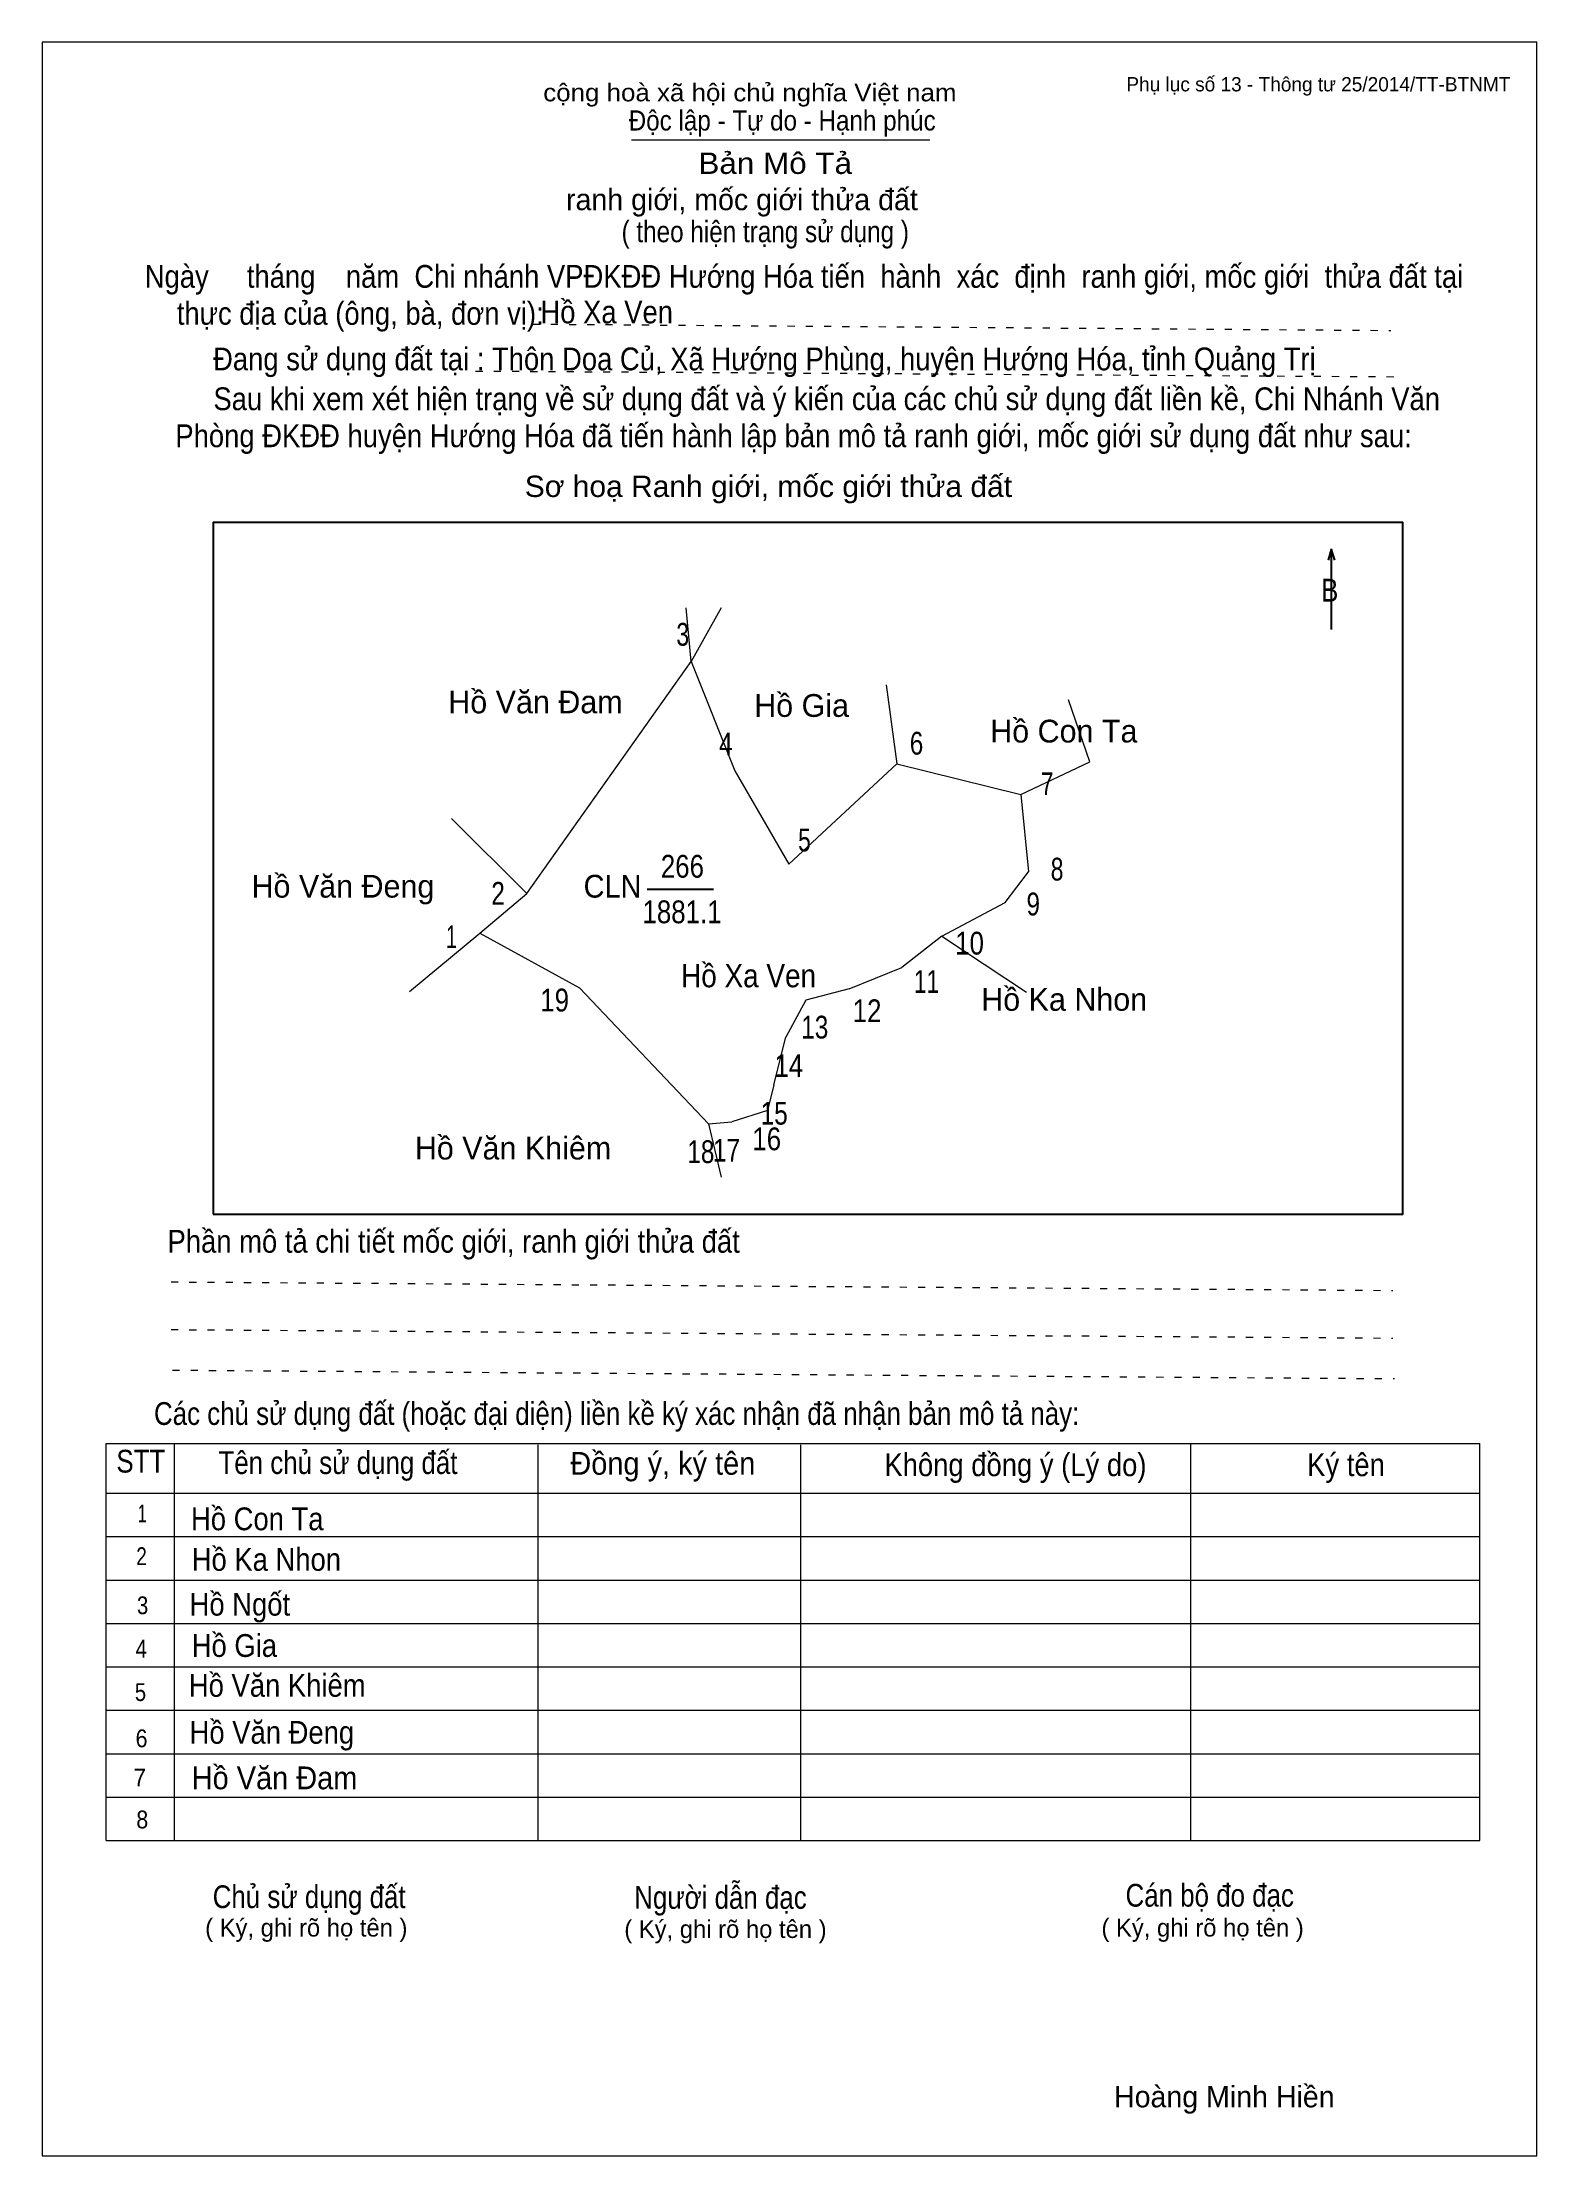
# Model space of a CAD drawing. Header units: centimetres. Extents: x 0 to 21, y 0 to 29.7.
import ezdxf
from ezdxf.enums import TextEntityAlignment as Align

# ---------------------------------------------------------------- set-up
doc = ezdxf.new("R2010")
doc.units = ezdxf.units.CM
doc.header["$LTSCALE"] = 0.13
doc.linetypes.add('DOTTED', pattern=[1.5, 0.3, -1.2])
for name, color, linetype, lineweight in [('1', 7, 'Continuous', 13), ('33', 7, 'Continuous', 25), ('6', 7, 'Continuous', 13), ('62', 7, 'Continuous', 13)]:
    doc.layers.add(name, color=color, linetype=linetype, lineweight=lineweight)
for name, color, linetype in [('2', 7, 'Continuous'), ('32', 7, 'Continuous'), ('34', 7, 'Continuous'), ('63', 7, 'Continuous')]:
    doc.layers.add(name, color=color, linetype=linetype)

msp = doc.modelspace()

# ---------------------------------------------------------------- linework, layer by layer
at = {"layer": '1'}
msp.add_lwpolyline([(21, 0), (21, 29.7), (0, 29.7), (0, 0)], close=True, dxfattribs=at)
at = {"layer": '33'}
msp.add_line((8.5, 17.8), (9.43, 17.8), dxfattribs=at)
at = {"layer": '6'}
for p, q in [((9.12, 21), (9.05, 21.75)), ((9.54, 21.75), (9.12, 21)), ((6.81, 17.74), (9.12, 21)), ((12.01, 19.56), (10.49, 18.15)), ((13.75, 19.13), (13.86, 18.04)), ((5.75, 18.79), (6.81, 17.74)), ((12.64, 17.14), (12.08, 16.7)), ((12.64, 17.14), (13.83, 16.35)), ((11.34, 16.4), (12.08, 16.7)), ((10.28, 15.05), (10.45, 15.72)), ((9.36, 14.5), (9.69, 14.53)), ((9.36, 14.5), (9.54, 13.75))]:
    msp.add_line(p, q, dxfattribs=at)
for points in [[(9.12, 21), (9.73, 19.46), (10.49, 18.15)], [(11.86, 20.67), (12.01, 19.56), (13.75, 19.13)], [(13.75, 19.13), (14.72, 19.59), (14.42, 20.46)], [(12.64, 17.14), (13.53, 17.61), (13.86, 18.04)], [(5.16, 16.36), (6.15, 17.18), (6.81, 17.74)], [(6.15, 17.18), (7.55, 16.41), (9.36, 14.5)], [(11.34, 16.4), (10.73, 16.24), (10.45, 15.72)], [(10.28, 15.05), (10.19, 14.69), (9.69, 14.53)]]:
    msp.add_lwpolyline(points, dxfattribs=at)
at = {"layer": '62'}
for p, q in [((8.28, 28.33), (12.47, 28.33)), ((0.9, 10.01), (20.2, 10.01)), ((0.9, 4.43), (0.9, 10.01)), ((1.86, 4.43), (1.86, 10.01)), ((6.97, 4.43), (6.97, 9.99)), ((10.66, 4.43), (10.66, 9.99)), ((16.14, 4.43), (16.14, 10.01)), ((20.2, 4.43), (20.2, 10.01)), ((0.9, 9.31), (20.2, 9.31)), ((0.9, 8.7), (20.2, 8.7)), ((0.9, 8.09), (20.2, 8.09)), ((0.9, 7.48), (20.2, 7.48)), ((0.9, 6.87), (20.2, 6.87)), ((0.9, 6.26), (20.2, 6.26)), ((0.9, 5.65), (20.2, 5.65)), ((0.9, 5.04), (20.2, 5.04)), ((0.9, 4.43), (20.2, 4.43))]:
    msp.add_line(p, q, dxfattribs=at)
at = {"layer": '62', "linetype": 'DOTTED'}
for p, q in [((6.89, 25.74), (18.95, 25.65)), ((6.09, 25.08), (19.04, 25)), ((1.81, 12.28), (18.98, 12.16)), ((1.81, 11.61), (18.98, 11.49)), ((1.83, 11.04), (19, 10.92))]:
    msp.add_line(p, q, dxfattribs=at)
at = {"layer": '62', "lineweight": 25}
for p, q in [((18.11, 22.58), (18.11, 21.45)), ((18.11, 22.57), (18.07, 22.42)), ((18.11, 22.57), (18.16, 22.42))]:
    msp.add_line(p, q, dxfattribs=at)
msp.add_lwpolyline([(2.4, 13.23), (19.12, 13.23), (19.12, 22.95), (2.4, 22.95)], close=True, dxfattribs=at)

# ---------------------------------------------------------------- texts
at = {"layer": '2', "width": 0.9}
msp.add_text('Hồ Xa Ven', height=0.3259, dxfattribs=at).set_placement((9.925, 16.42), align=Align.CENTER)
at = {"layer": '32'}
for s, width, p in [('3', 0.75, (9, 21.22)), ('4', 0.8, (9.605, 19.68)), ('6', 0.8, (12.285, 19.69)), ('7', 0.75, (14.12, 19.12)), ('5', 0.75, (10.71, 18.33)), ('8', 0.75, (14.26, 17.92)), ('2', 0.8, (6.405, 17.58)), ('9', 0.8, (13.925, 17.43)), ('1', 0.65, (5.75, 16.97)), ('10', 0.85, (13.03, 16.88)), ('11', 0.75, (12.425, 16.34)), ('19', 0.85, (7.2, 16.08)), ('12', 0.85, (11.59, 15.93)), ('13', 0.8, (10.855, 15.7)), ('14', 0.85, (10.49, 15.16)), ('15', 0.8, (10.285, 14.49)), ('18', 0.8, (9.255, 13.95)), ('17', 0.8, (9.615, 13.97)), ('16', 0.85, (10.18, 14.13))]:
    msp.add_text(s, height=0.32, dxfattribs=dict(at, width=width)).set_placement(p, align=Align.CENTER)
at = {"layer": '33'}
for s, p in [('Hồ Văn Đam', (6.93, 20.27)), ('Hồ Gia', (10.67, 20.22)), ('Hồ Gia', (10.67, 20.22)), ('Hồ Con Ta', (14.355, 19.86)), ('Hồ Con Ta', (14.355, 19.86)), ('Hồ Văn Đeng', (4.225, 17.68)), ('Hồ Ka Nhon', (14.36, 16.09)), ('Hồ Ka Nhon', (14.36, 16.09)), ('Hồ Ka Nhon', (14.36, 16.09)), ('Hồ Ka Nhon', (14.36, 16.09)), ('Hồ Ka Nhon', (14.36, 16.09)), ('Hồ Ka Nhon', (14.36, 16.09)), ('Hồ Văn Khiêm', (6.615, 14)), ('Hồ Văn Khiêm', (6.615, 14))]:
    msp.add_text(s, height=0.32, dxfattribs=at).set_placement(p, align=Align.CENTER)
at = {"layer": '33', "width": 0.85}
for s, p in [('266', (8.995, 17.96)), ('1881.1', (8.99, 17.32))]:
    msp.add_text(s, height=0.32, dxfattribs=at).set_placement(p, align=Align.CENTER)
at = {"layer": '33', "width": 0.95}
msp.add_text('CLN', height=0.32, dxfattribs=at).set_placement((8.42, 17.68), align=Align.RIGHT)
at = {"layer": '34'}
for s, width, p in [('Hồ Xa Ven', 0.9, (7, 25.75)), ('Hồ Con Ta', 0.9, (2.09, 8.79)), ('Hồ Ka Nhon', 0.9, (2.1, 8.22)), ('Hồ Ngốt', 0.9, (2.07, 7.59)), ('Hồ Gia', 0.9, (2.1, 7.01)), ('Hồ Văn Khiêm', 0.9, (2.06, 6.45)), ('Hồ Văn Đeng', 0.9, (2.07, 5.79)), ('Hồ Văn Đam', 0.95, (2.1, 5.15))]:
    msp.add_text(s, height=0.32, dxfattribs=dict(at, width=width)).set_placement(p)
at = {"layer": '62'}
for s, height, width, p in [('cộng hoà xã hội chủ nghĩa Việt nam', 0.2474, 1.1, (7.04, 28.87)), ('Độc lập - Tự do - Hạnh phúc', 0.2828, 0.9, (8.24, 28.46)), ('Bản Mô Tả', 0.3, 1.1, (9.22, 27.85)), ('( theo hiện trạng sử dụng )', 0.3, 0.85, (8.14, 26.89)), ('Ngày     tháng    năm  Chi nhánh VPĐKĐĐ Hướng Hóa tiến  hành  xác  định  ranh giới, mốc giới  thửa đất tại ', 0.32, 0.9, (1.44, 26.25)), ('thực địa của (ông, bà, đơn vị): ', 0.32, 0.9, (1.89, 25.73)), ('Đang sử dụng đất tại : Thôn Doa Củ, Xã Hướng Phùng, huyện Hướng Hóa, tỉnh Quảng Trị', 0.32, 0.9, (2.4, 25.09)), ('     Sau khi xem xét hiện trạng về sử dụng đất và ý kiến của các chủ sử dụng đất liền kề, Chi Nhánh Văn ', 0.32, 0.9, (1.87, 24.53)), ('Phòng ĐKĐĐ huyện Hướng Hóa đã tiến hành lập bản mô tả ranh giới, mốc giới sử dụng đất như sau:', 0.32, 0.9, (1.87, 24.01)), ('Sơ hoạ Ranh giới, mốc giới thửa đất', 0.3, 1.05, (6.78, 23.31)), ('B', 0.32, 0.85, (17.97, 21.84)), ('Phần mô tả chi tiết mốc giới, ranh giới thửa đất ', 0.32, 0.9, (1.76, 12.69)), ('Các chủ sử dụng đất (hoặc đại diện) liền kề ký xác nhận đã nhận bản mô tả này:', 0.32, 0.85, (1.57, 10.27))]:
    msp.add_text(s, height=height, dxfattribs=dict(at, width=width)).set_placement(p)
msp.add_text('ranh giới, mốc giới thửa đất', height=0.3, dxfattribs=at).set_placement((7.36, 27.34))
for s, height, width, p in [('STT', 0.32, 0.85, (1.385, 9.6)), ('Tên chủ sử dụng đất', 0.32, 0.85, (4.155, 9.58)), ('Đồng ý, ký tên', 0.32, 0.95, (8.72, 9.57)), ('Không đồng ý (Lý do)', 0.32, 0.9, (13.675, 9.55)), ('Ký tên', 0.32, 0.9, (18.32, 9.55)), ('1', 0.25, 0.7, (1.405, 8.9)), ('2', 0.25, 0.8, (1.395, 8.3)), ('3', 0.25, 0.85, (1.41, 7.61)), ('4', 0.25, 0.85, (1.39, 7)), ('5', 0.25, 0.85, (1.38, 6.39)), ('6', 0.25, 0.9, (1.395, 5.74)), ('7', 0.25, 0.95, (1.37, 5.19)), ('8', 0.25, 0.9, (1.405, 4.6)), ('Người dẫn đạc', 0.32, 0.85, (9.53, 3.47)), ('Chủ sử dụng đất', 0.32, 0.85, (3.75, 3.48)), ('Cán bộ đo đạc', 0.32, 0.85, (16.405, 3.5))]:
    msp.add_text(s, height=height, dxfattribs=dict(at, width=width)).set_placement(p, align=Align.CENTER)
for p in [(3.71, 3.08), (9.6, 3.06), (16.305, 3.08)]:
    msp.add_text('( Ký, ghi rõ họ tên )', height=0.25, dxfattribs=at).set_placement(p, align=Align.CENTER)
at = {"layer": '63'}
msp.add_text('Phụ lục số 13 - Thông tư 25/2014/TT-BTNMT', height=0.2, dxfattribs=at).set_placement((20.63, 29.01), align=Align.RIGHT)
msp.add_text('Hoàng Minh Hiền', height=0.3, dxfattribs=at).set_placement((16.61, 0.68), align=Align.CENTER)

doc.saveas('drawing.dxf')
